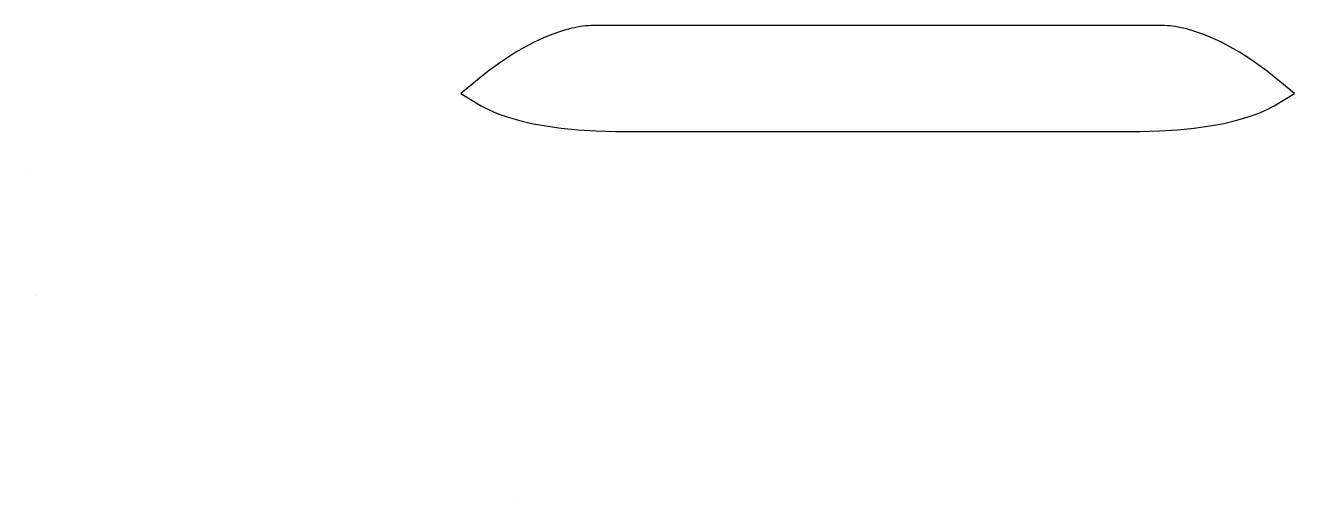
# Model space of a CAD drawing. Extents: x 3.3 to 15.3, y 6.8 to 11.3.
import ezdxf

# ---------------------------------------------------------------- set-up
doc = ezdxf.new("R2010")
doc.units = 0
doc.header["$MEASUREMENT"] = 0
doc.linetypes.add('AUSGEZOGEN', pattern=[0])
doc.layers.get('0').update_dxf_attribs({"linetype": 'AUSGEZOGEN'})

msp = doc.modelspace()

# ---------------------------------------------------------------- linework, layer by layer
at = {"color": 0}
msp.add_lwpolyline([(13.871, 10.248), (14.054, 10.252), (14.226, 10.262), (14.386, 10.278), (14.533, 10.299), (14.668, 10.324), (14.79, 10.353), (14.898, 10.385), (14.994, 10.419), (15.077, 10.455), (15.145, 10.491), (15.339, 10.607), (15.165, 10.749), (15.078, 10.819), (14.991, 10.884), (14.903, 10.944), (14.817, 10.999), (14.73, 11.049), (14.645, 11.094), (14.56, 11.134), (14.476, 11.169), (14.393, 11.198), (14.313, 11.221), (14.285, 11.227), (14.259, 11.233), (14.233, 11.238), (14.207, 11.243), (14.181, 11.246), (14.156, 11.25), (14.13, 11.252), (14.105, 11.254), (14.08, 11.255), (14.057, 11.255), (8.707, 11.255), (8.683, 11.255), (8.658, 11.254), (8.633, 11.252), (8.608, 11.25), (8.582, 11.246), (8.556, 11.243), (8.53, 11.238), (8.504, 11.233), (8.478, 11.227), (8.451, 11.221), (8.37, 11.198), (8.287, 11.169), (8.203, 11.134), (8.119, 11.094), (8.033, 11.049), (7.947, 10.999), (7.86, 10.944), (7.773, 10.884), (7.685, 10.819), (7.598, 10.749), (7.425, 10.607), (7.618, 10.491), (7.686, 10.455), (7.769, 10.419), (7.865, 10.385), (7.973, 10.353), (8.095, 10.324), (8.23, 10.299), (8.377, 10.278), (8.537, 10.262), (8.709, 10.252), (8.893, 10.248)], close=True, dxfattribs=at)
for points in [[(3.291, 9.843), (3.291, 9.843)], [(3.395, 8.69), (3.395, 8.69)], [(7.927, 6.758), (7.927, 6.758), (7.927, 6.758)]]:
    msp.add_lwpolyline(points, dxfattribs=at)

doc.saveas('drawing.dxf')
